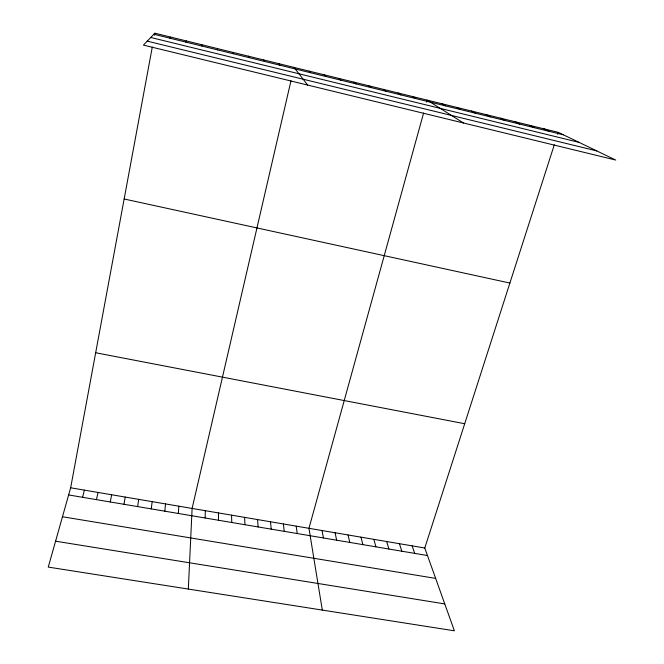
<?xml version="1.0" encoding="UTF-8"?>
<svg xmlns="http://www.w3.org/2000/svg" width="664" height="664" viewBox="0 0 664 664"><rect width="100%" height="100%" fill="white"/><g stroke="black" fill="none" stroke-linecap="round" stroke-linejoin="round"><path stroke-width="1" d="M205.159 517.995L205.317 510.691M188.327 589.068L192.112 508.441L290.973 80.8M178.334 513.463L178.857 506.192M164.83 511.18L165.535 503.926M151.267 508.898L152.156 501.652M137.647 506.591L138.718 499.361M123.969 504.283L125.23 497.07M554.307 144.777L424.786 548.007L454.375 630.8L48.264 567.097L70.658 487.791L152.297 47.036M154.488 35.175L154.861 33.2L558.299 132.36L615.736 160.057L143.432 45.094L154.861 33.2M201.723 46.007L201.964 44.779M110.232 501.967L111.677 494.763M96.429 499.635L98.064 492.447M82.568 497.294L84.394 490.123M423.615 112.963L308.959 528.312L322.306 610.083M426.612 102.098L427.159 100.123L463.439 122.989M557.685 134.269L558.299 132.36M185.845 42.106L186.343 40.936M169.893 38.188L170.64 37.076M55.577 541.193L444.772 603.916M62.482 516.75L435.65 578.41M70.658 487.791L424.786 548.007M68.641 494.946L427.475 555.536M95.674 352.75L464.709 423.732M124.151 198.992L509.894 283.055M150.753 37.474L579.091 142.387M147.225 41.143L596.803 150.927M153.849 34.246L563.412 134.825M544.015 128.849L548.929 131.264M529.656 125.322L534.371 127.695M515.239 121.769L519.738 124.102M500.739 118.209L505.03 120.491M486.172 114.631L490.256 116.856M471.531 111.029L475.399 113.212M456.815 107.41L460.467 109.543M442.025 103.783L445.461 105.858M412.659 96.562L415.664 98.538M398.093 92.985L400.882 94.91M383.452 89.383L386.016 91.258M368.736 85.764L371.085 87.59M353.953 82.137L356.07 83.905M339.096 78.485L340.989 80.203M324.156 74.808L325.825 76.476M309.15 71.123L310.586 72.741M294.069 67.413L307.673 85.075M278.913 63.686L279.876 65.197M263.674 59.943L264.405 61.395M248.369 56.183L248.859 57.577M412.137 545.858L414.668 553.369M399.438 543.7L401.803 551.203M386.672 541.534L388.888 549.02M373.865 539.351L375.907 546.829M360.992 537.159L362.876 544.629M348.069 534.968L349.787 542.413M335.088 532.76L336.64 540.197M322.048 530.544L323.434 537.964M232.981 52.398L233.222 53.742M296.194 526.145L297.24 533.541M283.379 523.962L284.25 531.349M270.505 521.771L271.211 529.15M257.582 519.58L258.113 526.934M244.601 517.372L244.958 524.718M231.562 515.156L231.753 522.485M218.473 512.923L218.481 520.244M217.51 48.596L217.51 49.883"/></g></svg>
